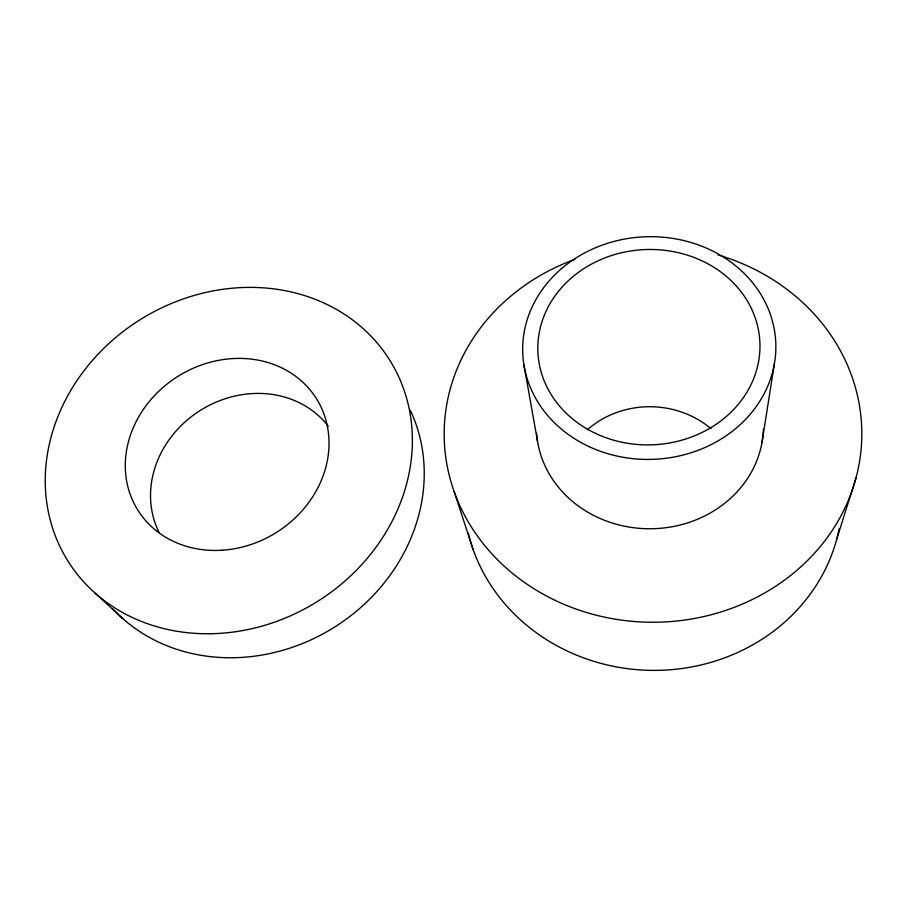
<?xml version="1.0" encoding="UTF-8"?>
<svg xmlns="http://www.w3.org/2000/svg" width="907" height="907" viewBox="0 0 907 907"><rect width="100%" height="100%" fill="white"/><g stroke="black" fill="none" stroke-linecap="round" stroke-linejoin="round"><path stroke-width="1.36" d="M761.937 442.752L774.272 364.433M836.764 539.007L856.038 477.819M95.178 593.167L122.785 618.608M454.169 491.617L473.125 549.54M523.917 364.852L537.534 441.335M410.418 410.463A180.584 160.369 -32.4 0 1 338.787 624.367A180.584 160.369 -32.4 0 1 112.479 608.529M159.076 532.386A100.224 88.931 -32.2 0 1 200.424 410.349A100.224 88.931 -32.2 0 1 328.232 426.188M839.168 528.69A189.268 173.872 2.1 0 1 656.611 670.375A189.268 173.872 2.1 0 1 468.227 533.101M587.419 429.703A90.303 82.9 1.8 0 1 711.009 428.671M763.377 429.158A113.534 102.287 -0.5 0 1 651.986 528.736A113.534 102.287 -0.5 0 1 536.604 433.285M718.038 254.924A208.825 188.316 -0.2 0 1 824.542 541.184A208.825 188.316 -0.2 0 1 489.803 551.547A208.825 188.316 -0.2 0 1 574.879 259.345M211.354 633.721A189.688 166.457 -31.7 0 0 395.803 370.804A189.688 166.457 -31.7 0 0 79.283 377.21A189.688 166.457 -31.7 0 0 211.354 633.721M222.204 550.22A105.269 92.287 -31.6 0 0 317.745 400.815A105.269 92.287 -31.6 0 0 141.503 412.232A105.269 92.287 -31.6 0 0 222.204 550.22M595.582 433.433A111.096 97.684 -2.5 0 0 759.941 343.844A111.096 97.684 -2.5 0 0 591.149 264.288A111.096 97.684 -2.5 0 0 595.582 433.433M588.983 446.584A126.629 111.346 -2.5 0 0 775.814 343.787A126.629 111.346 -2.5 0 0 582.997 253.813A126.629 111.346 -2.5 0 0 588.983 446.584"/></g></svg>
